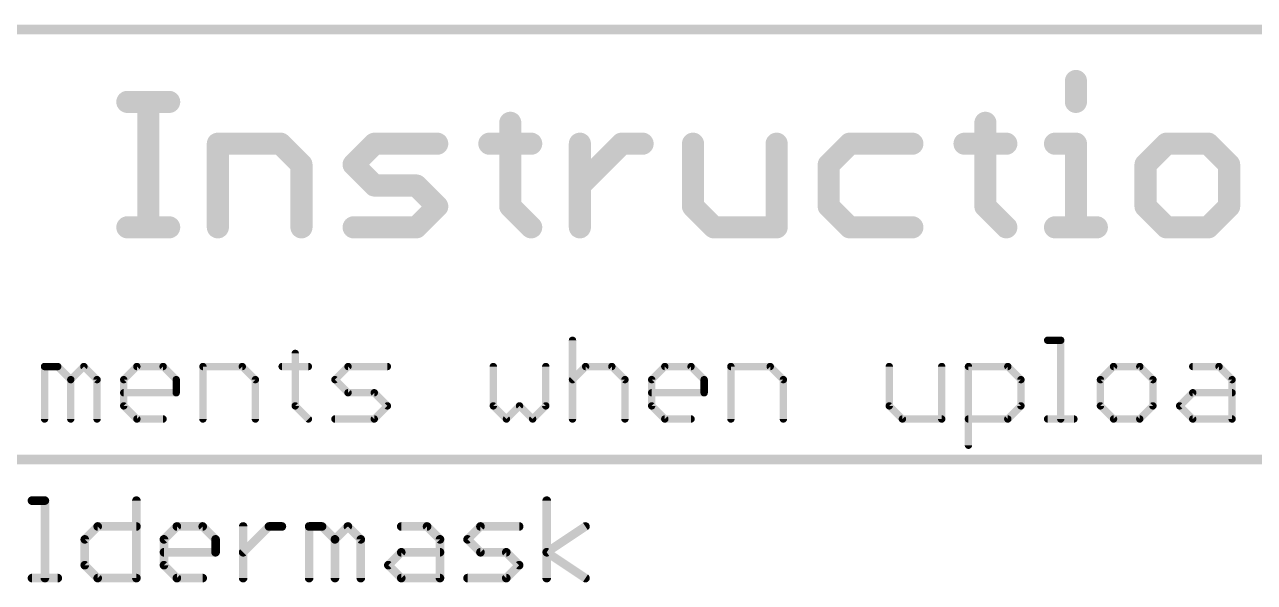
# Model space of a CAD drawing. Extents: x -23 to 93, y -71 to 33.
# Drawn here: x 13.87 to 39.3, y -31.75 to -20.22 of the extents above; entities that cross this region are included whole.
import ezdxf

# ---------------------------------------------------------------- set-up
doc = ezdxf.new("R2010")
doc.units = 0
doc.layers.add('51', color=53, linetype='CONTINUOUS')

msp = doc.modelspace()

# ---------------------------------------------------------------- linework, layer by layer
at = {"layer": '51'}
for points, const_width in [([(-8.89, -20.32), (92.71, -20.32)], 0.2032), ([(35.6069, -21.3842), (35.6069, -21.8164)], 0.4572), ([(15.9966, -21.8164), (16.8609, -21.8164)], 0.4572), ([(16.4287, -24.4094), (16.4287, -21.8164)], 0.4572), ([(23.9129, -22.2486), (23.9129, -23.9772)], 0.4572), ([(33.7358, -22.2486), (33.7358, -23.9772)], 0.4572), ([(17.8676, -24.4094), (17.8676, -22.6807)], 0.4572), ([(17.8676, -22.6807), (19.1641, -22.6807)], 0.4572), ([(19.1641, -22.6807), (19.5963, -23.1129)], 0.4572), ([(20.6742, -23.1129), (21.1063, -22.6807)], 0.4572), ([(21.1063, -22.6807), (22.4028, -22.6807)], 0.4572), ([(23.4807, -22.6807), (24.3451, -22.6807)], 0.4572), ([(25.3518, -24.4094), (25.3518, -22.6807)], 0.4572), ([(25.3518, -23.5451), (26.2161, -22.6807)], 0.4572), ([(26.2161, -22.6807), (26.6483, -22.6807)], 0.4572), ([(27.6906, -22.6807), (27.6906, -23.9772)], 0.4572), ([(29.4192, -24.4094), (29.4192, -22.6807)], 0.4572), ([(30.9293, -22.6807), (30.4971, -23.1129)], 0.4572), ([(32.2258, -22.6807), (30.9293, -22.6807)], 0.4572), ([(33.3037, -22.6807), (34.168, -22.6807)], 0.4572), ([(35.1747, -22.6807), (35.6069, -22.6807)], 0.4572), ([(35.6069, -22.6807), (35.6069, -24.4094)], 0.4572), ([(37.4779, -22.6807), (37.0457, -23.1129)], 0.4572), ([(38.3422, -22.6807), (37.4779, -22.6807)], 0.4572), ([(38.7744, -23.1129), (38.3422, -22.6807)], 0.4572), ([(19.5963, -23.1129), (19.5963, -24.4094)], 0.4572), ([(21.1063, -23.5451), (20.6742, -23.1129)], 0.4572), ([(30.4971, -23.1129), (30.4971, -23.9772)], 0.4572), ([(37.0457, -23.1129), (37.0457, -23.9772)], 0.4572), ([(38.7744, -23.9772), (38.7744, -23.1129)], 0.4572), ([(21.9707, -23.5451), (21.1063, -23.5451)], 0.4572), ([(22.4028, -23.9772), (21.9707, -23.5451)], 0.4572), ([(21.9707, -24.4094), (22.4028, -23.9772)], 0.4572), ([(23.9129, -23.9772), (24.3451, -24.4094)], 0.4572), ([(27.6906, -23.9772), (28.1227, -24.4094)], 0.4572), ([(30.4971, -23.9772), (30.9293, -24.4094)], 0.4572), ([(33.7358, -23.9772), (34.168, -24.4094)], 0.4572), ([(37.0457, -23.9772), (37.4779, -24.4094)], 0.4572), ([(38.3422, -24.4094), (38.7744, -23.9772)], 0.4572), ([(15.9966, -24.4094), (16.8609, -24.4094)], 0.4572), ([(20.6742, -24.4094), (21.9707, -24.4094)], 0.4572), ([(28.1227, -24.4094), (29.4192, -24.4094)], 0.4572), ([(30.9293, -24.4094), (32.2258, -24.4094)], 0.4572), ([(35.1747, -24.4094), (36.039, -24.4094)], 0.4572), ([(37.4779, -24.4094), (38.3422, -24.4094)], 0.4572), ([(25.1993, -26.7448), (25.1993, -28.3718)], 0.1524), ([(35.0223, -26.7448), (35.2934, -26.7448)], 0.1524), ([(35.2934, -26.7448), (35.2934, -28.3718)], 0.1524), ([(19.4676, -27.016), (19.4676, -28.1006)], 0.1524), ([(14.285, -28.3718), (14.285, -27.2871)], 0.1524), ([(14.285, -27.2871), (14.5561, -27.2871)], 0.1524), ([(14.5561, -27.2871), (14.8273, -27.5583)], 0.1524), ([(14.8273, -27.5583), (15.0984, -27.2871)], 0.1524), ([(15.0984, -27.2871), (15.3696, -27.5583)], 0.1524), ([(15.9221, -27.5583), (16.1933, -27.2871)], 0.1524), ([(16.1933, -27.2871), (16.7356, -27.2871)], 0.1524), ([(16.7356, -27.2871), (17.0068, -27.5583)], 0.1524), ([(17.5593, -28.3718), (17.5593, -27.2871)], 0.1524), ([(17.5593, -27.2871), (18.3728, -27.2871)], 0.1524), ([(18.3728, -27.2871), (18.6439, -27.5583)], 0.1524), ([(19.1964, -27.2871), (19.7387, -27.2871)], 0.1524), ([(20.2879, -27.5583), (20.559, -27.2871)], 0.1524), ([(20.559, -27.2871), (21.3725, -27.2871)], 0.1524), ([(23.5622, -27.2871), (23.5622, -28.1006)], 0.1524), ([(24.6468, -28.1006), (24.6468, -27.2871)], 0.1524), ([(25.1993, -27.5583), (25.4705, -27.2871)], 0.1524), ([(25.4705, -27.2871), (26.0128, -27.2871)], 0.1524), ([(26.0128, -27.2871), (26.284, -27.5583)], 0.1524), ([(26.8365, -27.5583), (27.1076, -27.2871)], 0.1524), ([(27.1076, -27.2871), (27.65, -27.2871)], 0.1524), ([(27.65, -27.2871), (27.9211, -27.5583)], 0.1524), ([(28.4736, -28.3718), (28.4736, -27.2871)], 0.1524), ([(28.4736, -27.2871), (29.2871, -27.2871)], 0.1524), ([(29.2871, -27.2871), (29.5583, -27.5583)], 0.1524), ([(31.748, -27.2871), (31.748, -28.1006)], 0.1524), ([(32.8326, -28.3718), (32.8326, -27.2871)], 0.1524), ([(33.3851, -28.9141), (33.3851, -27.2871)], 0.1524), ([(33.3851, -27.2871), (34.1986, -27.2871)], 0.1524), ([(34.1986, -27.2871), (34.4698, -27.5583)], 0.1524), ([(36.3849, -27.2871), (36.1137, -27.5583)], 0.1524), ([(36.9272, -27.2871), (36.3849, -27.2871)], 0.1524), ([(37.1984, -27.5583), (36.9272, -27.2871)], 0.1524), ([(38.022, -27.2871), (38.5644, -27.2871)], 0.1524), ([(38.5644, -27.2871), (38.8355, -27.5583)], 0.1524), ([(14.8273, -27.5583), (14.8273, -28.3718)], 0.1524), ([(15.3696, -27.5583), (15.3696, -28.3718)], 0.1524), ([(15.9221, -28.1006), (15.9221, -27.5583)], 0.1524), ([(17.0068, -27.5583), (17.0068, -27.8295)], 0.1524), ([(18.6439, -27.5583), (18.6439, -28.3718)], 0.1524), ([(20.559, -27.8295), (20.2879, -27.5583)], 0.1524), ([(26.284, -27.5583), (26.284, -28.3718)], 0.1524), ([(26.8365, -28.1006), (26.8365, -27.5583)], 0.1524), ([(27.9211, -27.5583), (27.9211, -27.8295)], 0.1524), ([(29.5583, -27.5583), (29.5583, -28.3718)], 0.1524), ([(34.4698, -27.5583), (34.4698, -28.1006)], 0.1524), ([(36.1137, -27.5583), (36.1137, -28.1006)], 0.1524), ([(37.1984, -28.1006), (37.1984, -27.5583)], 0.1524), ([(38.8355, -27.5583), (38.8355, -28.3718)], 0.1524), ([(17.0068, -27.8295), (15.9221, -27.8295)], 0.1524), ([(21.1014, -27.8295), (20.559, -27.8295)], 0.1524), ([(21.3725, -28.1006), (21.1014, -27.8295)], 0.1524), ([(27.9211, -27.8295), (26.8365, -27.8295)], 0.1524), ([(37.7509, -28.1006), (38.022, -27.8295)], 0.1524), ([(38.022, -27.8295), (38.8355, -27.8295)], 0.1524), ([(16.1933, -28.3718), (15.9221, -28.1006)], 0.1524), ([(19.4676, -28.1006), (19.7387, -28.3718)], 0.1524), ([(21.1014, -28.3718), (21.3725, -28.1006)], 0.1524), ([(23.5622, -28.1006), (23.8333, -28.3718)], 0.1524), ([(23.8333, -28.3718), (24.1045, -28.1006)], 0.1524), ([(24.1045, -28.1006), (24.3757, -28.3718)], 0.1524), ([(24.3757, -28.3718), (24.6468, -28.1006)], 0.1524), ([(27.1076, -28.3718), (26.8365, -28.1006)], 0.1524), ([(31.748, -28.1006), (32.0191, -28.3718)], 0.1524), ([(34.4698, -28.1006), (34.1986, -28.3718)], 0.1524), ([(36.1137, -28.1006), (36.3849, -28.3718)], 0.1524), ([(36.9272, -28.3718), (37.1984, -28.1006)], 0.1524), ([(38.022, -28.3718), (37.7509, -28.1006)], 0.1524), ([(16.7356, -28.3718), (16.1933, -28.3718)], 0.1524), ([(20.2879, -28.3718), (21.1014, -28.3718)], 0.1524), ([(27.65, -28.3718), (27.1076, -28.3718)], 0.1524), ([(32.0191, -28.3718), (32.8326, -28.3718)], 0.1524), ([(34.1986, -28.3718), (33.3851, -28.3718)], 0.1524), ([(35.0223, -28.3718), (35.5646, -28.3718)], 0.1524), ([(36.3849, -28.3718), (36.9272, -28.3718)], 0.1524), ([(38.8355, -28.3718), (38.022, -28.3718)], 0.1524), ([(-8.89, -29.21), (92.71, -29.21)], 0.2032), ([(14.0248, -30.0595), (14.2917, -30.0595)], 0.1778), ([(14.2917, -30.0595), (14.2917, -31.6611)], 0.1778), ([(16.1839, -30.0595), (16.1839, -31.6611)], 0.1778), ([(24.6663, -31.6611), (24.6663, -30.0595)], 0.1778), ([(15.1162, -30.8603), (15.3832, -30.5934)], 0.1778), ([(15.3832, -30.5934), (16.1839, -30.5934)], 0.1778), ([(16.7534, -30.8603), (17.0203, -30.5934)], 0.1778), ([(17.0203, -30.5934), (17.5542, -30.5934)], 0.1778), ([(17.5542, -30.5934), (17.8211, -30.8603)], 0.1778), ([(18.3905, -31.6611), (18.3905, -30.5934)], 0.1778), ([(18.3905, -31.1272), (18.9244, -30.5934)], 0.1778), ([(18.9244, -30.5934), (19.1913, -30.5934)], 0.1778), ([(19.7548, -31.6611), (19.7548, -30.5934)], 0.1778), ([(19.7548, -30.5934), (20.0218, -30.5934)], 0.1778), ([(20.0218, -30.5934), (20.2887, -30.8603)], 0.1778), ([(20.2887, -30.8603), (20.5556, -30.5934)], 0.1778), ([(20.5556, -30.5934), (20.8225, -30.8603)], 0.1778), ([(21.6589, -30.5934), (22.1928, -30.5934)], 0.1778), ([(22.1928, -30.5934), (22.4597, -30.8603)], 0.1778), ([(23.0292, -30.8603), (23.2961, -30.5934)], 0.1778), ([(23.2961, -30.5934), (24.0969, -30.5934)], 0.1778), ([(24.6663, -31.1272), (25.4671, -30.5934)], 0.1778), ([(15.1162, -31.3942), (15.1162, -30.8603)], 0.1778), ([(16.7534, -31.3942), (16.7534, -30.8603)], 0.1778), ([(17.8211, -30.8603), (17.8211, -31.1272)], 0.1778), ([(20.2887, -30.8603), (20.2887, -31.6611)], 0.1778), ([(20.8225, -30.8603), (20.8225, -31.6611)], 0.1778), ([(22.4597, -30.8603), (22.4597, -31.6611)], 0.1778), ([(23.2961, -31.1272), (23.0292, -30.8603)], 0.1778), ([(17.8211, -31.1272), (16.7534, -31.1272)], 0.1778), ([(21.392, -31.3942), (21.6589, -31.1272)], 0.1778), ([(21.6589, -31.1272), (22.4597, -31.1272)], 0.1778), ([(23.8299, -31.1272), (23.2961, -31.1272)], 0.1778), ([(24.0969, -31.3942), (23.8299, -31.1272)], 0.1778), ([(25.4671, -31.6611), (24.6663, -31.1272)], 0.1778), ([(15.3832, -31.6611), (15.1162, -31.3942)], 0.1778), ([(17.0203, -31.6611), (16.7534, -31.3942)], 0.1778), ([(21.6589, -31.6611), (21.392, -31.3942)], 0.1778), ([(23.8299, -31.6611), (24.0969, -31.3942)], 0.1778), ([(14.0248, -31.6611), (14.5586, -31.6611)], 0.1778), ([(16.1839, -31.6611), (15.3832, -31.6611)], 0.1778), ([(17.5542, -31.6611), (17.0203, -31.6611)], 0.1778), ([(22.4597, -31.6611), (21.6589, -31.6611)], 0.1778), ([(23.0292, -31.6611), (23.8299, -31.6611)], 0.1778)]:
    msp.add_lwpolyline(points, dxfattribs=dict(at, const_width=const_width))
for points, const_width in [([(35.7212, -21.3842, 1), (35.4926, -21.3842)], 0.2286), ([(15.9966, -21.7021, 1), (15.9966, -21.9307)], 0.2286), ([(16.543, -21.8164, 1), (16.3144, -21.8164)], 0.2286), ([(16.8609, -21.9307, 1), (16.8609, -21.7021)], 0.2286), ([(35.4926, -21.8164, 1), (35.7212, -21.8164)], 0.2286), ([(24.0272, -22.2486, 1), (23.7986, -22.2486)], 0.2286), ([(33.8501, -22.2486, 1), (33.6215, -22.2486)], 0.2286), ([(17.9819, -22.6807, 1), (17.7533, -22.6807)], 0.2286), ([(17.8676, -22.5664, 1), (17.8676, -22.795)], 0.2286), ([(19.2449, -22.5999, 1), (19.0833, -22.7615)], 0.2286), ([(19.1641, -22.795, 1), (19.1641, -22.5664)], 0.2286), ([(21.1063, -22.5664, 1), (21.1063, -22.795)], 0.2286), ([(21.1872, -22.7615, 1), (21.0255, -22.5999)], 0.2286), ([(22.4028, -22.795, 1), (22.4028, -22.5664)], 0.2286), ([(23.4807, -22.5664, 1), (23.4807, -22.795)], 0.2286), ([(24.3451, -22.795, 1), (24.3451, -22.5664)], 0.2286), ([(25.4661, -22.6807, 1), (25.2375, -22.6807)], 0.2286), ([(26.2161, -22.5664, 1), (26.2161, -22.795)], 0.2286), ([(26.2969, -22.7615, 1), (26.1353, -22.5999)], 0.2286), ([(26.6483, -22.795, 1), (26.6483, -22.5664)], 0.2286), ([(27.8049, -22.6807, 1), (27.5763, -22.6807)], 0.2286), ([(29.5335, -22.6807, 1), (29.3049, -22.6807)], 0.2286), ([(30.9293, -22.5664, 1), (30.9293, -22.795)], 0.2286), ([(31.0101, -22.7615, 1), (30.8485, -22.5999)], 0.2286), ([(32.2258, -22.795, 1), (32.2258, -22.5664)], 0.2286), ([(33.3037, -22.5664, 1), (33.3037, -22.795)], 0.2286), ([(34.168, -22.795, 1), (34.168, -22.5664)], 0.2286), ([(35.1747, -22.5664, 1), (35.1747, -22.795)], 0.2286), ([(35.7212, -22.6807, 1), (35.4926, -22.6807)], 0.2286), ([(35.6069, -22.795, 1), (35.6069, -22.5664)], 0.2286), ([(37.4779, -22.5664, 1), (37.4779, -22.795)], 0.2286), ([(37.5587, -22.7615, 1), (37.3971, -22.5999)], 0.2286), ([(38.4231, -22.5999, 1), (38.2614, -22.7615)], 0.2286), ([(38.3422, -22.795, 1), (38.3422, -22.5664)], 0.2286), ([(19.7106, -23.1129, 1), (19.482, -23.1129)], 0.2286), ([(19.5155, -23.1937, 1), (19.6771, -23.0321)], 0.2286), ([(20.755, -23.0321, 1), (20.5933, -23.1937)], 0.2286), ([(20.5933, -23.0321, 1), (20.755, -23.1937)], 0.2286), ([(30.6114, -23.1129, 1), (30.3828, -23.1129)], 0.2286), ([(30.4163, -23.0321, 1), (30.5779, -23.1937)], 0.2286), ([(37.16, -23.1129, 1), (36.9314, -23.1129)], 0.2286), ([(36.9649, -23.0321, 1), (37.1266, -23.1937)], 0.2286), ([(38.8887, -23.1129, 1), (38.6601, -23.1129)], 0.2286), ([(38.6936, -23.1937, 1), (38.8552, -23.0321)], 0.2286), ([(21.1063, -23.4308, 1), (21.1063, -23.6594)], 0.2286), ([(21.0255, -23.6259, 1), (21.1872, -23.4642)], 0.2286), ([(22.0515, -23.4642, 1), (21.8898, -23.6259)], 0.2286), ([(21.9707, -23.6594, 1), (21.9707, -23.4308)], 0.2286), ([(25.2709, -23.4642, 1), (25.4326, -23.6259)], 0.2286), ([(22.4837, -24.0581, 1), (22.322, -23.8964)], 0.2286), ([(22.322, -24.0581, 1), (22.4837, -23.8964)], 0.2286), ([(23.9937, -23.8964, 1), (23.8321, -24.0581)], 0.2286), ([(23.7986, -23.9772, 1), (24.0272, -23.9772)], 0.2286), ([(27.7714, -23.8964, 1), (27.6097, -24.0581)], 0.2286), ([(27.5763, -23.9772, 1), (27.8049, -23.9772)], 0.2286), ([(30.5779, -23.8964, 1), (30.4163, -24.0581)], 0.2286), ([(30.3828, -23.9772, 1), (30.6114, -23.9772)], 0.2286), ([(33.8167, -23.8964, 1), (33.655, -24.0581)], 0.2286), ([(33.6215, -23.9772, 1), (33.8501, -23.9772)], 0.2286), ([(37.1266, -23.8964, 1), (36.9649, -24.0581)], 0.2286), ([(36.9314, -23.9772, 1), (37.16, -23.9772)], 0.2286), ([(38.6601, -23.9772, 1), (38.8887, -23.9772)], 0.2286), ([(38.8552, -24.0581, 1), (38.6936, -23.8964)], 0.2286), ([(15.9966, -24.2951, 1), (15.9966, -24.5237)], 0.2286), ([(16.3144, -24.4094, 1), (16.543, -24.4094)], 0.2286), ([(16.8609, -24.5237, 1), (16.8609, -24.2951)], 0.2286), ([(17.7533, -24.4094, 1), (17.9819, -24.4094)], 0.2286), ([(19.482, -24.4094, 1), (19.7106, -24.4094)], 0.2286), ([(20.6742, -24.2951, 1), (20.6742, -24.5237)], 0.2286), ([(21.8898, -24.3286, 1), (22.0515, -24.4902)], 0.2286), ([(21.9707, -24.5237, 1), (21.9707, -24.2951)], 0.2286), ([(24.2642, -24.4902, 1), (24.4259, -24.3286)], 0.2286), ([(25.2375, -24.4094, 1), (25.4661, -24.4094)], 0.2286), ([(28.1227, -24.2951, 1), (28.1227, -24.5237)], 0.2286), ([(28.0419, -24.4902, 1), (28.2035, -24.3286)], 0.2286), ([(29.3049, -24.4094, 1), (29.5335, -24.4094)], 0.2286), ([(29.4192, -24.5237, 1), (29.4192, -24.2951)], 0.2286), ([(30.9293, -24.2951, 1), (30.9293, -24.5237)], 0.2286), ([(30.8485, -24.4902, 1), (31.0101, -24.3286)], 0.2286), ([(32.2258, -24.5237, 1), (32.2258, -24.2951)], 0.2286), ([(34.0872, -24.4902, 1), (34.2488, -24.3286)], 0.2286), ([(35.1747, -24.2951, 1), (35.1747, -24.5237)], 0.2286), ([(35.4926, -24.4094, 1), (35.7212, -24.4094)], 0.2286), ([(36.039, -24.5237, 1), (36.039, -24.2951)], 0.2286), ([(37.4779, -24.2951, 1), (37.4779, -24.5237)], 0.2286), ([(37.3971, -24.4902, 1), (37.5587, -24.3286)], 0.2286), ([(38.2614, -24.3286, 1), (38.4231, -24.4902)], 0.2286), ([(38.3422, -24.5237, 1), (38.3422, -24.2951)], 0.2286), ([(25.2374, -26.7448, 1), (25.1612, -26.7448)], 0.0762), ([(35.0223, -26.7067, 1), (35.0223, -26.7829)], 0.0762), ([(35.3315, -26.7448, 1), (35.2553, -26.7448)], 0.0762), ([(35.2934, -26.7829, 1), (35.2934, -26.7067)], 0.0762), ([(19.5057, -27.016, 1), (19.4295, -27.016)], 0.0762), ([(14.3231, -27.2871, 1), (14.2469, -27.2871)], 0.0762), ([(14.285, -27.249, 1), (14.285, -27.3252)], 0.0762), ([(14.5831, -27.2602, 1), (14.5292, -27.3141)], 0.0762), ([(14.5561, -27.3252, 1), (14.5561, -27.249)], 0.0762), ([(15.1254, -27.2602, 1), (15.0715, -27.3141)], 0.0762), ([(15.1254, -27.3141, 1), (15.0715, -27.2602)], 0.0762), ([(16.1933, -27.249, 1), (16.1933, -27.3252)], 0.0762), ([(16.2202, -27.3141, 1), (16.1663, -27.2602)], 0.0762), ([(16.7625, -27.2602, 1), (16.7087, -27.3141)], 0.0762), ([(16.7356, -27.3252, 1), (16.7356, -27.249)], 0.0762), ([(17.5974, -27.2871, 1), (17.5212, -27.2871)], 0.0762), ([(17.5593, -27.249, 1), (17.5593, -27.3252)], 0.0762), ([(18.3997, -27.2602, 1), (18.3458, -27.3141)], 0.0762), ([(18.3728, -27.3252, 1), (18.3728, -27.249)], 0.0762), ([(19.1964, -27.249, 1), (19.1964, -27.3252)], 0.0762), ([(19.7387, -27.3252, 1), (19.7387, -27.249)], 0.0762), ([(20.559, -27.249, 1), (20.559, -27.3252)], 0.0762), ([(20.586, -27.3141, 1), (20.5321, -27.2602)], 0.0762), ([(21.3725, -27.3252, 1), (21.3725, -27.249)], 0.0762), ([(23.6003, -27.2871, 1), (23.5241, -27.2871)], 0.0762), ([(24.6849, -27.2871, 1), (24.6087, -27.2871)], 0.0762), ([(25.4705, -27.249, 1), (25.4705, -27.3252)], 0.0762), ([(25.4974, -27.3141, 1), (25.4435, -27.2602)], 0.0762), ([(26.0398, -27.2602, 1), (25.9859, -27.3141)], 0.0762), ([(26.0128, -27.3252, 1), (26.0128, -27.249)], 0.0762), ([(27.1076, -27.249, 1), (27.1076, -27.3252)], 0.0762), ([(27.1346, -27.3141, 1), (27.0807, -27.2602)], 0.0762), ([(27.6769, -27.2602, 1), (27.623, -27.3141)], 0.0762), ([(27.65, -27.3252, 1), (27.65, -27.249)], 0.0762), ([(28.5117, -27.2871, 1), (28.4355, -27.2871)], 0.0762), ([(28.4736, -27.249, 1), (28.4736, -27.3252)], 0.0762), ([(29.3141, -27.2602, 1), (29.2602, -27.3141)], 0.0762), ([(29.2871, -27.3252, 1), (29.2871, -27.249)], 0.0762), ([(31.7861, -27.2871, 1), (31.7099, -27.2871)], 0.0762), ([(32.8707, -27.2871, 1), (32.7945, -27.2871)], 0.0762), ([(33.4232, -27.2871, 1), (33.347, -27.2871)], 0.0762), ([(33.3851, -27.249, 1), (33.3851, -27.3252)], 0.0762), ([(34.2255, -27.2602, 1), (34.1717, -27.3141)], 0.0762), ([(34.1986, -27.3252, 1), (34.1986, -27.249)], 0.0762), ([(36.3849, -27.249, 1), (36.3849, -27.3252)], 0.0762), ([(36.4118, -27.3141, 1), (36.3579, -27.2602)], 0.0762), ([(36.9541, -27.2602, 1), (36.9003, -27.3141)], 0.0762), ([(36.9272, -27.3252, 1), (36.9272, -27.249)], 0.0762), ([(38.022, -27.249, 1), (38.022, -27.3252)], 0.0762), ([(38.5913, -27.2602, 1), (38.5374, -27.3141)], 0.0762), ([(38.5644, -27.3252, 1), (38.5644, -27.249)], 0.0762), ([(14.8654, -27.5583, 1), (14.7892, -27.5583)], 0.0762), ([(14.8003, -27.5314, 1), (14.8542, -27.5852)], 0.0762), ([(14.8003, -27.5852, 1), (14.8542, -27.5314)], 0.0762), ([(15.4077, -27.5583, 1), (15.3315, -27.5583)], 0.0762), ([(15.3427, -27.5852, 1), (15.3966, -27.5314)], 0.0762), ([(15.9602, -27.5583, 1), (15.884, -27.5583)], 0.0762), ([(15.8952, -27.5314, 1), (15.949, -27.5852)], 0.0762), ([(17.0449, -27.5583, 1), (16.9687, -27.5583)], 0.0762), ([(16.9798, -27.5852, 1), (17.0337, -27.5314)], 0.0762), ([(18.682, -27.5583, 1), (18.6058, -27.5583)], 0.0762), ([(18.617, -27.5852, 1), (18.6709, -27.5314)], 0.0762), ([(20.3148, -27.5314, 1), (20.2609, -27.5852)], 0.0762), ([(20.2609, -27.5314, 1), (20.3148, -27.5852)], 0.0762), ([(25.1724, -27.5314, 1), (25.2263, -27.5852)], 0.0762), ([(26.3221, -27.5583, 1), (26.2459, -27.5583)], 0.0762), ([(26.257, -27.5852, 1), (26.3109, -27.5314)], 0.0762), ([(26.8746, -27.5583, 1), (26.7984, -27.5583)], 0.0762), ([(26.8095, -27.5314, 1), (26.8634, -27.5852)], 0.0762), ([(27.9592, -27.5583, 1), (27.883, -27.5583)], 0.0762), ([(27.8942, -27.5852, 1), (27.9481, -27.5314)], 0.0762), ([(29.5964, -27.5583, 1), (29.5202, -27.5583)], 0.0762), ([(29.5314, -27.5852, 1), (29.5852, -27.5314)], 0.0762), ([(34.5079, -27.5583, 1), (34.4317, -27.5583)], 0.0762), ([(34.4428, -27.5852, 1), (34.4967, -27.5314)], 0.0762), ([(36.1518, -27.5583, 1), (36.0756, -27.5583)], 0.0762), ([(36.0868, -27.5314, 1), (36.1406, -27.5852)], 0.0762), ([(37.2365, -27.5583, 1), (37.1603, -27.5583)], 0.0762), ([(37.1714, -27.5852, 1), (37.2253, -27.5314)], 0.0762), ([(38.8736, -27.5583, 1), (38.7974, -27.5583)], 0.0762), ([(38.8086, -27.5852, 1), (38.8625, -27.5314)], 0.0762), ([(15.9221, -27.7914, 1), (15.9221, -27.8676)], 0.0762), ([(16.9687, -27.8295, 1), (17.0449, -27.8295)], 0.0762), ([(17.0068, -27.8676, 1), (17.0068, -27.7914)], 0.0762), ([(20.559, -27.7914, 1), (20.559, -27.8676)], 0.0762), ([(20.5321, -27.8564, 1), (20.586, -27.8025)], 0.0762), ([(21.1283, -27.8025, 1), (21.0744, -27.8564)], 0.0762), ([(21.1014, -27.8676, 1), (21.1014, -27.7914)], 0.0762), ([(26.8365, -27.7914, 1), (26.8365, -27.8676)], 0.0762), ([(27.883, -27.8295, 1), (27.9592, -27.8295)], 0.0762), ([(27.9211, -27.8676, 1), (27.9211, -27.7914)], 0.0762), ([(38.022, -27.7914, 1), (38.022, -27.8676)], 0.0762), ([(38.049, -27.8564, 1), (37.9951, -27.8025)], 0.0762), ([(38.8355, -27.8676, 1), (38.8355, -27.7914)], 0.0762), ([(15.949, -28.0737, 1), (15.8952, -28.1276)], 0.0762), ([(15.884, -28.1006, 1), (15.9602, -28.1006)], 0.0762), ([(19.4945, -28.0737, 1), (19.4406, -28.1276)], 0.0762), ([(19.4295, -28.1006, 1), (19.5057, -28.1006)], 0.0762), ([(21.3995, -28.1276, 1), (21.3456, -28.0737)], 0.0762), ([(21.3456, -28.1276, 1), (21.3995, -28.0737)], 0.0762), ([(23.5891, -28.0737, 1), (23.5352, -28.1276)], 0.0762), ([(23.5241, -28.1006, 1), (23.6003, -28.1006)], 0.0762), ([(24.1314, -28.0737, 1), (24.0776, -28.1276)], 0.0762), ([(24.1314, -28.1276, 1), (24.0776, -28.0737)], 0.0762), ([(24.6087, -28.1006, 1), (24.6849, -28.1006)], 0.0762), ([(24.6738, -28.1276, 1), (24.6199, -28.0737)], 0.0762), ([(26.8634, -28.0737, 1), (26.8095, -28.1276)], 0.0762), ([(26.7984, -28.1006, 1), (26.8746, -28.1006)], 0.0762), ([(31.7749, -28.0737, 1), (31.721, -28.1276)], 0.0762), ([(31.7099, -28.1006, 1), (31.7861, -28.1006)], 0.0762), ([(34.4317, -28.1006, 1), (34.5079, -28.1006)], 0.0762), ([(34.4967, -28.1276, 1), (34.4428, -28.0737)], 0.0762), ([(36.1406, -28.0737, 1), (36.0868, -28.1276)], 0.0762), ([(36.0756, -28.1006, 1), (36.1518, -28.1006)], 0.0762), ([(37.1603, -28.1006, 1), (37.2365, -28.1006)], 0.0762), ([(37.2253, -28.1276, 1), (37.1714, -28.0737)], 0.0762), ([(37.7778, -28.0737, 1), (37.7239, -28.1276)], 0.0762), ([(37.7239, -28.0737, 1), (37.7778, -28.1276)], 0.0762), ([(14.2469, -28.3718, 1), (14.3231, -28.3718)], 0.0762), ([(14.7892, -28.3718, 1), (14.8654, -28.3718)], 0.0762), ([(15.3315, -28.3718, 1), (15.4077, -28.3718)], 0.0762), ([(16.1933, -28.3337, 1), (16.1933, -28.4099)], 0.0762), ([(16.1663, -28.3987, 1), (16.2202, -28.3449)], 0.0762), ([(16.7356, -28.4099, 1), (16.7356, -28.3337)], 0.0762), ([(17.5212, -28.3718, 1), (17.5974, -28.3718)], 0.0762), ([(18.6058, -28.3718, 1), (18.682, -28.3718)], 0.0762), ([(19.7118, -28.3987, 1), (19.7657, -28.3449)], 0.0762), ([(20.2879, -28.3337, 1), (20.2879, -28.4099)], 0.0762), ([(21.0744, -28.3449, 1), (21.1283, -28.3987)], 0.0762), ([(21.1014, -28.4099, 1), (21.1014, -28.3337)], 0.0762), ([(23.8064, -28.3449, 1), (23.8603, -28.3987)], 0.0762), ([(23.8064, -28.3987, 1), (23.8603, -28.3449)], 0.0762), ([(24.3487, -28.3449, 1), (24.4026, -28.3987)], 0.0762), ([(24.3487, -28.3987, 1), (24.4026, -28.3449)], 0.0762), ([(25.1612, -28.3718, 1), (25.2374, -28.3718)], 0.0762), ([(26.2459, -28.3718, 1), (26.3221, -28.3718)], 0.0762), ([(27.1076, -28.3337, 1), (27.1076, -28.4099)], 0.0762), ([(27.0807, -28.3987, 1), (27.1346, -28.3449)], 0.0762), ([(27.65, -28.4099, 1), (27.65, -28.3337)], 0.0762), ([(28.4355, -28.3718, 1), (28.5117, -28.3718)], 0.0762), ([(29.5202, -28.3718, 1), (29.5964, -28.3718)], 0.0762), ([(32.0191, -28.3337, 1), (32.0191, -28.4099)], 0.0762), ([(31.9922, -28.3987, 1), (32.0461, -28.3449)], 0.0762), ([(32.7945, -28.3718, 1), (32.8707, -28.3718)], 0.0762), ([(32.8326, -28.4099, 1), (32.8326, -28.3337)], 0.0762), ([(33.3851, -28.3337, 1), (33.3851, -28.4099)], 0.0762), ([(34.1717, -28.3449, 1), (34.2255, -28.3987)], 0.0762), ([(34.1986, -28.4099, 1), (34.1986, -28.3337)], 0.0762), ([(35.0223, -28.3337, 1), (35.0223, -28.4099)], 0.0762), ([(35.2553, -28.3718, 1), (35.3315, -28.3718)], 0.0762), ([(35.5646, -28.4099, 1), (35.5646, -28.3337)], 0.0762), ([(36.3849, -28.3337, 1), (36.3849, -28.4099)], 0.0762), ([(36.3579, -28.3987, 1), (36.4118, -28.3449)], 0.0762), ([(36.9003, -28.3449, 1), (36.9541, -28.3987)], 0.0762), ([(36.9272, -28.4099, 1), (36.9272, -28.3337)], 0.0762), ([(38.022, -28.3337, 1), (38.022, -28.4099)], 0.0762), ([(37.9951, -28.3987, 1), (38.049, -28.3449)], 0.0762), ([(38.7974, -28.3718, 1), (38.8736, -28.3718)], 0.0762), ([(38.8355, -28.4099, 1), (38.8355, -28.3337)], 0.0762), ([(33.347, -28.9141, 1), (33.4232, -28.9141)], 0.0762), ([(14.0248, -30.0151, 1), (14.0248, -30.104)], 0.0889), ([(14.3362, -30.0595, 1), (14.2473, -30.0595)], 0.0889), ([(14.2917, -30.104, 1), (14.2917, -30.0151)], 0.0889), ([(16.2284, -30.0595, 1), (16.1395, -30.0595)], 0.0889), ([(24.7108, -30.0595, 1), (24.6219, -30.0595)], 0.0889), ([(15.3832, -30.5489, 1), (15.3832, -30.6378)], 0.0889), ([(15.4146, -30.6248, 1), (15.3517, -30.562)], 0.0889), ([(16.1839, -30.6378, 1), (16.1839, -30.5489)], 0.0889), ([(17.0203, -30.5489, 1), (17.0203, -30.6378)], 0.0889), ([(17.0517, -30.6248, 1), (16.9889, -30.562)], 0.0889), ([(17.5856, -30.562, 1), (17.5227, -30.6248)], 0.0889), ([(17.5542, -30.6378, 1), (17.5542, -30.5489)], 0.0889), ([(18.435, -30.5934, 1), (18.3461, -30.5934)], 0.0889), ([(18.9244, -30.5489, 1), (18.9244, -30.6378)], 0.0889), ([(18.9558, -30.6248, 1), (18.893, -30.562)], 0.0889), ([(19.1913, -30.6378, 1), (19.1913, -30.5489)], 0.0889), ([(19.7993, -30.5934, 1), (19.7104, -30.5934)], 0.0889), ([(19.7548, -30.5489, 1), (19.7548, -30.6378)], 0.0889), ([(20.0532, -30.562, 1), (19.9903, -30.6248)], 0.0889), ([(20.0218, -30.6378, 1), (20.0218, -30.5489)], 0.0889), ([(20.5871, -30.562, 1), (20.5242, -30.6248)], 0.0889), ([(20.5871, -30.6248, 1), (20.5242, -30.562)], 0.0889), ([(21.6589, -30.5489, 1), (21.6589, -30.6378)], 0.0889), ([(22.2242, -30.562, 1), (22.1613, -30.6248)], 0.0889), ([(22.1928, -30.6378, 1), (22.1928, -30.5489)], 0.0889), ([(23.2961, -30.5489, 1), (23.2961, -30.6378)], 0.0889), ([(23.3275, -30.6248, 1), (23.2646, -30.562)], 0.0889), ([(24.0969, -30.6378, 1), (24.0969, -30.5489)], 0.0889), ([(25.4917, -30.6304, 1), (25.4424, -30.5564)], 0.0889), ([(15.1607, -30.8603, 1), (15.0718, -30.8603)], 0.0889), ([(15.0848, -30.8289, 1), (15.1477, -30.8917)], 0.0889), ([(16.7978, -30.8603, 1), (16.7089, -30.8603)], 0.0889), ([(16.722, -30.8289, 1), (16.7848, -30.8917)], 0.0889), ([(17.8655, -30.8603, 1), (17.7766, -30.8603)], 0.0889), ([(17.7897, -30.8917, 1), (17.8525, -30.8289)], 0.0889), ([(20.3331, -30.8603, 1), (20.2442, -30.8603)], 0.0889), ([(20.2573, -30.8289, 1), (20.3201, -30.8917)], 0.0889), ([(20.2573, -30.8917, 1), (20.3201, -30.8289)], 0.0889), ([(20.867, -30.8603, 1), (20.7781, -30.8603)], 0.0889), ([(20.7911, -30.8917, 1), (20.854, -30.8289)], 0.0889), ([(22.5042, -30.8603, 1), (22.4153, -30.8603)], 0.0889), ([(22.4283, -30.8917, 1), (22.4911, -30.8289)], 0.0889), ([(23.0606, -30.8289, 1), (22.9977, -30.8917)], 0.0889), ([(22.9977, -30.8289, 1), (23.0606, -30.8917)], 0.0889), ([(16.7534, -31.0828, 1), (16.7534, -31.1717)], 0.0889), ([(17.7766, -31.1272, 1), (17.8655, -31.1272)], 0.0889), ([(17.8211, -31.1717, 1), (17.8211, -31.0828)], 0.0889), ([(18.3591, -31.0958, 1), (18.422, -31.1587)], 0.0889), ([(21.6589, -31.0828, 1), (21.6589, -31.1717)], 0.0889), ([(21.6904, -31.1587, 1), (21.6275, -31.0958)], 0.0889), ([(22.4597, -31.1717, 1), (22.4597, -31.0828)], 0.0889), ([(23.2961, -31.0828, 1), (23.2961, -31.1717)], 0.0889), ([(23.2646, -31.1587, 1), (23.3275, -31.0958)], 0.0889), ([(23.8614, -31.0958, 1), (23.7985, -31.1587)], 0.0889), ([(23.8299, -31.1717, 1), (23.8299, -31.0828)], 0.0889), ([(24.691, -31.0903, 1), (24.6416, -31.1642)], 0.0889), ([(24.6416, -31.0903, 1), (24.691, -31.1642)], 0.0889), ([(15.1477, -31.3627, 1), (15.0848, -31.4256)], 0.0889), ([(15.0718, -31.3942, 1), (15.1607, -31.3942)], 0.0889), ([(16.7089, -31.3942, 1), (16.7978, -31.3942)], 0.0889), ([(16.7848, -31.3627, 1), (16.722, -31.4256)], 0.0889), ([(21.4234, -31.3627, 1), (21.3606, -31.4256)], 0.0889), ([(21.3606, -31.3627, 1), (21.4234, -31.4256)], 0.0889), ([(24.1283, -31.4256, 1), (24.0654, -31.3627)], 0.0889), ([(24.0654, -31.4256, 1), (24.1283, -31.3627)], 0.0889), ([(14.0248, -31.6166, 1), (14.0248, -31.7056)], 0.0889), ([(14.2473, -31.6611, 1), (14.3362, -31.6611)], 0.0889), ([(14.5586, -31.7056, 1), (14.5586, -31.6166)], 0.0889), ([(15.3832, -31.6166, 1), (15.3832, -31.7056)], 0.0889), ([(15.3517, -31.6925, 1), (15.4146, -31.6297)], 0.0889), ([(16.1395, -31.6611, 1), (16.2284, -31.6611)], 0.0889), ([(16.1839, -31.7056, 1), (16.1839, -31.6166)], 0.0889), ([(17.0203, -31.6166, 1), (17.0203, -31.7056)], 0.0889), ([(16.9889, -31.6925, 1), (17.0517, -31.6297)], 0.0889), ([(17.5542, -31.7056, 1), (17.5542, -31.6166)], 0.0889), ([(18.3461, -31.6611, 1), (18.435, -31.6611)], 0.0889), ([(19.7104, -31.6611, 1), (19.7993, -31.6611)], 0.0889), ([(20.2442, -31.6611, 1), (20.3331, -31.6611)], 0.0889), ([(20.7781, -31.6611, 1), (20.867, -31.6611)], 0.0889), ([(21.6589, -31.6166, 1), (21.6589, -31.7056)], 0.0889), ([(21.6275, -31.6925, 1), (21.6904, -31.6297)], 0.0889), ([(22.4153, -31.6611, 1), (22.5042, -31.6611)], 0.0889), ([(22.4597, -31.7056, 1), (22.4597, -31.6166)], 0.0889), ([(23.0292, -31.6166, 1), (23.0292, -31.7056)], 0.0889), ([(23.7985, -31.6297, 1), (23.8614, -31.6925)], 0.0889), ([(23.8299, -31.7056, 1), (23.8299, -31.6166)], 0.0889), ([(24.6219, -31.6611, 1), (24.7108, -31.6611)], 0.0889), ([(25.4424, -31.6981, 1), (25.4917, -31.6241)], 0.0889)]:
    msp.add_lwpolyline(points, format="xyb", dxfattribs=dict(at, const_width=const_width))

doc.saveas('drawing.dxf')
